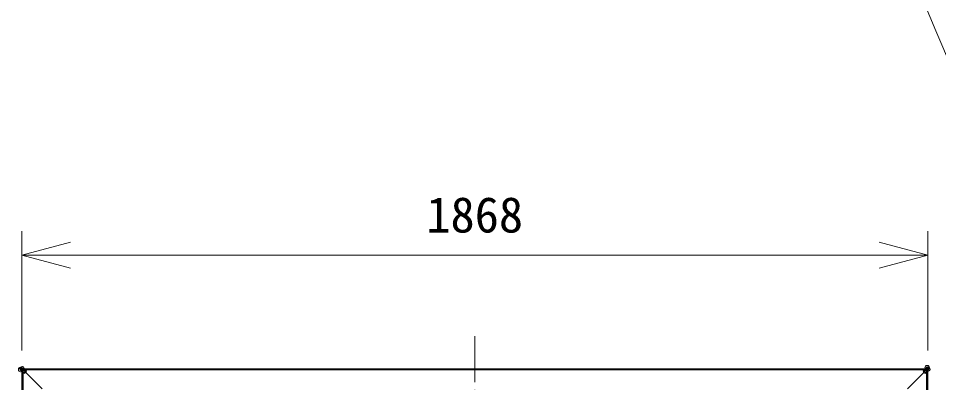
# Model space of a CAD drawing. Units: millimetres, scale not verified. Extents: x -62 to 356, y -60 to 318.
# Drawn here: x -37.86 to 9.55, y 32.1 to 50.89 of the extents above; entities that cross this region are included whole.
import ezdxf
from ezdxf.enums import TextEntityAlignment as Align

# ---------------------------------------------------------------- set-up
doc = ezdxf.new("R2010")
doc.units = ezdxf.units.MM
doc.header["$LTSCALE"] = 0.125
doc.linetypes.add('USER1', pattern=[28.575, 19.05, -3.175, 3.175, -3.175])
for name, color, linetype, lineweight in [('0-0_0', 7, 'Continuous', 18), ('0-5_SUNPO', 3, 'Continuous', 18), ('0-6_GAIKEI', 1, 'Continuous', 18)]:
    doc.layers.add(name, color=color, linetype=linetype, lineweight=lineweight)
doc.styles.add('ＭＳ ゴシック', font='')
doc.styles.get('ＭＳ ゴシック').set_extended_font_data('MS Gothic')

# ---------------------------------------------------------------- blocks, each defined once
blk = doc.blocks.new('_Open30')
at = {"layer": '0-0_0'}
blk.add_line((0, 0), (-1, 0), dxfattribs=at)
blk.add_lwpolyline([(-1, 0.26795), (0, 0), (-1, -0.26795)], dxfattribs=at)
blk = doc.blocks.new('D1')
at = {"layer": '0-5_SUNPO'}
for p, q in [((26.8066, 347.2595), (26.8066, 353.4172)), ((73.4866, 347.2595), (73.4866, 353.4172)), ((29.3066, 352.1672), (70.9866, 352.1672))]:
    blk.add_line(p, q, dxfattribs=at)
at = {"layer": '0-5_SUNPO', "xscale": 2.5, "yscale": 2.5, "rotation": 180}
blk.add_blockref('_Open30', (26.8066, 352.1672), dxfattribs=at)
at = {"layer": '0-5_SUNPO', "xscale": 2.5, "yscale": 2.5}
blk.add_blockref('_Open30', (73.4866, 352.1672), dxfattribs=at)
at = {"layer": '0-5_SUNPO', "color": 7, "style": 'ＭＳ ゴシック'}
blk.add_text('1868', height=1.833, dxfattribs=at).set_placement((47.6466, 352.7922), align=Align.BOTTOM_LEFT)

msp = doc.modelspace()

# ---------------------------------------------------------------- linework, layer by layer
at = {"layer": '0-6_GAIKEI', "color": 9, "linetype": 'USER1'}
msp.add_line((-14.3441, 34.4977), (-14.3441, 4.8997), dxfattribs=at)
at = {"layer": '0-6_GAIKEI', "color": 7}
for p, q in [((-37.6841, 32.7573), (-37.6841, 5.556)), ((-37.6841, 32.7573), (-37.6841, 32.7573)), ((-37.6819, 32.7626), (-37.6763, 32.7682)), ((-37.6469, 32.7976), (-37.6763, 32.7682)), ((-37.6469, 32.7976), (-37.6413, 32.8032)), ((-37.6216, 32.8104), (-37.6216, 32.8031)), ((8.9531, 32.8032), (8.9587, 32.7976)), ((8.9881, 32.7682), (8.9587, 32.7976)), ((8.9881, 32.7682), (8.9937, 32.7626)), ((8.9959, 5.556), (8.9959, 32.7573)), ((8.9959, 32.7573), (8.9959, 32.7573))]:
    msp.add_line(p, q, dxfattribs=at)
at = {"layer": '0-6_GAIKEI'}
for p, q in [((-37.6763, 32.7558), (-37.6768, 32.7554)), ((-37.6768, 32.7554), (-37.6768, 5.558)), ((-37.6414, 32.7557), (-37.6763, 32.7558)), ((-37.6414, 32.7557), (-37.6414, 5.5577)), ((-37.6414, 32.7557), (-37.6414, 32.7557)), ((-37.6341, 32.7981), (-37.6345, 32.7976)), ((-37.6345, 32.7976), (-37.6343, 32.7627)), ((-37.6343, 32.7627), (-37.6343, 32.7627)), ((-37.6343, 32.7627), (-37.6213, 32.7627)), ((-37.6216, 32.7981), (-37.6341, 32.7981)), ((-37.6237, 32.7451), (-37.6237, 5.5683)), ((-37.6157, 32.7451), (-37.6237, 32.7451)), ((-37.6216, 32.8031), (-37.6216, 32.7686)), ((-37.6216, 32.7677), (8.9334, 32.7677)), ((-37.6179, 32.7498), (-37.6185, 32.7512)), ((-37.6185, 32.7512), (-37.618, 32.7501)), ((-37.618, 32.7501), (8.9298, 32.7501)), ((-36.6425, 31.7688), (-37.607, 32.7333)), ((7.9543, 31.7688), (8.9188, 32.7333)), ((8.9355, 32.7451), (8.9275, 32.7451)), ((8.9304, 32.7515), (8.9297, 32.7497)), ((8.9298, 32.7501), (8.9304, 32.7515)), ((8.933, 32.7627), (8.9461, 32.7627)), ((8.9458, 32.7981), (8.9334, 32.7981)), ((8.9355, 32.7451), (8.9461, 32.7627)), ((8.9532, 32.7557), (8.9355, 32.7451)), ((8.9355, 5.5683), (8.9355, 32.7451)), ((8.9463, 32.7976), (8.9458, 32.7981)), ((8.9461, 32.7627), (8.9463, 32.7976)), ((8.9461, 32.7627), (8.9461, 32.7627)), ((8.9881, 32.7558), (8.9532, 32.7557)), ((8.9532, 5.5577), (8.9532, 32.7557)), ((8.9532, 32.7557), (8.9532, 32.7557)), ((8.9886, 32.7554), (8.9881, 32.7558)), ((8.9886, 5.558), (8.9886, 32.7554))]:
    msp.add_line(p, q, dxfattribs=at)
for points in [[(-37.6343, 32.7627), (-37.6237, 32.7451), (-37.6414, 32.7557)], [(-37.6216, 32.8031), (8.9334, 32.8031), (8.9334, 32.7686)]]:
    msp.add_lwpolyline(points, dxfattribs=at)
at = {"layer": '0-6_GAIKEI', "color": 7}
for points in [[(-37.636, 32.8054), (-37.636, 32.8054), (-37.6216, 32.8054)], [(-37.6216, 32.8104), (8.9334, 32.8104), (8.9334, 32.8031)], [(8.9334, 32.8054), (8.9478, 32.8054), (8.9478, 32.8054)]]:
    msp.add_lwpolyline(points, dxfattribs=at)
at = {"layer": '0-6_GAIKEI'}
for centre, radius in [((175.577, 137.9423), 180.342), ((175.577, 120.4423), 180.342), ((-37.7468, 32.7735), 0.1154), ((-37.7415, 32.7699), 0.1113), ((-37.7086, 32.7821), 0.0762), ((-37.6995, 32.7849), 0.0667), ((-37.6578, 32.841), 0.0878), ((-37.6588, 32.8381), 0.0847), ((-37.6891, 32.7395), 0.0186), ((-37.6747, 32.7827), 0.027), ((-37.6863, 32.7483), 0.00928), ((-37.5707, 32.6921), 0.1235), ((-37.6619, 32.7959), 0.0276), ((-37.5903, 32.7074), 0.0987), ((-37.6619, 32.7762), 0.0256), ((-37.6671, 32.7707), 0.018), ((-37.586, 32.7115), 0.0988), ((-37.6719, 32.7663), 0.0115), ((-37.6751, 32.764), 0.00762), ((-37.6803, 32.7615), 0.00196), ((-37.6792, 32.7621), 0.00304), ((-37.6802, 32.7618), 0.00198), ((-37.6809, 32.7617), 0.00133), ((-37.6546, 32.7834), 0.0253), ((-37.6476, 32.7901), 0.0156), ((-37.6434, 32.7953), 0.00889), ((-37.6422, 32.7973), 0.00654), ((-37.6241, 32.7433), 0.0219), ((-37.6213, 32.7446), 0.023), ((-37.6266, 32.7479), 0.0168), ((-37.6407, 32.8009), 0.00261), ((-37.6273, 32.7485), 0.0158), ((-37.6278, 32.7498), 0.0145), ((-37.6402, 32.8016), 0.00195), ((-37.6417, 32.7559), 0.00031), ((-37.6404, 32.8022), 0.00135), ((-37.6376, 32.754), 0.00416), ((-37.6279, 32.8073), 0.00828), ((-37.5715, 32.7687), 0.0501), ((-37.5715, 32.7686), 0.0501), ((8.8826, 32.692), 0.1235), ((8.8978, 32.7117), 0.0987), ((8.902, 32.7073), 0.0988), ((8.8833, 32.7687), 0.0501), ((8.8833, 32.7686), 0.0501), ((8.9639, 32.8681), 0.1154), ((8.9603, 32.8628), 0.1113), ((8.9726, 32.8299), 0.0762), ((8.9754, 32.8208), 0.0667), ((8.9299, 32.8104), 0.0186), ((8.9338, 32.7454), 0.0219), ((8.9351, 32.7426), 0.023), ((8.9384, 32.7479), 0.0168), ((8.939, 32.7487), 0.0158), ((8.9403, 32.7491), 0.0145), ((8.9388, 32.8076), 0.00928), ((8.9445, 32.7589), 0.00416), ((8.9667, 32.7832), 0.0256), ((8.9611, 32.7884), 0.018), ((9.0315, 32.7792), 0.0878), ((9.0286, 32.7802), 0.0847), ((8.9567, 32.7932), 0.0115), ((8.9463, 32.763), 0.00031), ((8.9732, 32.796), 0.027), ((8.9545, 32.7964), 0.00762), ((8.9739, 32.7759), 0.0253), ((8.9526, 32.8005), 0.00304), ((8.952, 32.8016), 0.00196), ((8.9523, 32.8016), 0.00198), ((8.9522, 32.8022), 0.00133), ((8.9863, 32.7833), 0.0276), ((8.9806, 32.769), 0.0156), ((8.9858, 32.7647), 0.00889), ((8.9878, 32.7635), 0.00654), ((8.9914, 32.762), 0.00261), ((8.9978, 32.7493), 0.00828), ((8.9921, 32.7615), 0.00195), ((8.9926, 32.7617), 0.00135)]:
    msp.add_circle(centre, radius, dxfattribs=at)
at = {"layer": '0-6_GAIKEI', "color": 7}
for centre, start, end in [((-37.6766, 32.7573), 135, 180), ((-37.636, 32.7979), 90, 135), ((8.9884, 32.7573), 0, 45)]:
    msp.add_arc(centre, 0.0075, start, end, dxfattribs=at)
at = {"layer": '0-6_GAIKEI'}
for centre, start, end in [((-37.5716, 32.7686), 180, 181.01802), ((-37.5716, 32.7686), 187.56564, 200.4046), ((-37.5716, 32.7686), 201.79707, 225.00001), ((8.8834, 32.7686), 315, 338.20295), ((8.8834, 32.7686), 339.99356, 352.15005), ((8.8834, 32.7686), 358.98198, 0)]:
    msp.add_arc(centre, 0.05, start, end, dxfattribs=at)
at = {"layer": '0-6_GAIKEI', "color": 7}
for centre, major_axis, start_param, end_param in [((-37.6766, 32.7573), (-0.0053, 0.0053), 6.2831853, 7.0686355), ((-37.636, 32.7979), (0.0053, -0.0053), 2.3561424, 3.1415927), ((8.9478, 32.7979), (0.0053, 0.0053), 6.2831853, 7.0686355), ((8.9884, 32.7573), (-0.0053, -0.0053), 2.3561424, 3.1415927)]:
    msp.add_ellipse(centre, major_axis=major_axis, ratio=0.999896, start_param=start_param, end_param=end_param, dxfattribs=at)
at = {"layer": '0-6_GAIKEI'}
for centre, major_axis, start_param, end_param in [((-37.664, 32.7558), (-0.0124, 0.0124), 6.2831853, 7.3303829), ((-37.6345, 32.7853), (-0.0124, 0.0124), 5.2359878, 6.2831853), ((8.9463, 32.7853), (0.0124, 0.0124), 0, 1.0471976), ((8.9757, 32.7558), (0.0124, 0.0124), 5.2359878, 6.2831853)]:
    msp.add_ellipse(centre, major_axis=major_axis, ratio=0.57735, start_param=start_param, end_param=end_param, dxfattribs=at)

# ---------------------------------------------------------------- block references
at = {"layer": '0-5_SUNPO'}
msp.add_blockref('D1', (-64.4907, -313.5022), dxfattribs=at)

doc.saveas('drawing.dxf')
